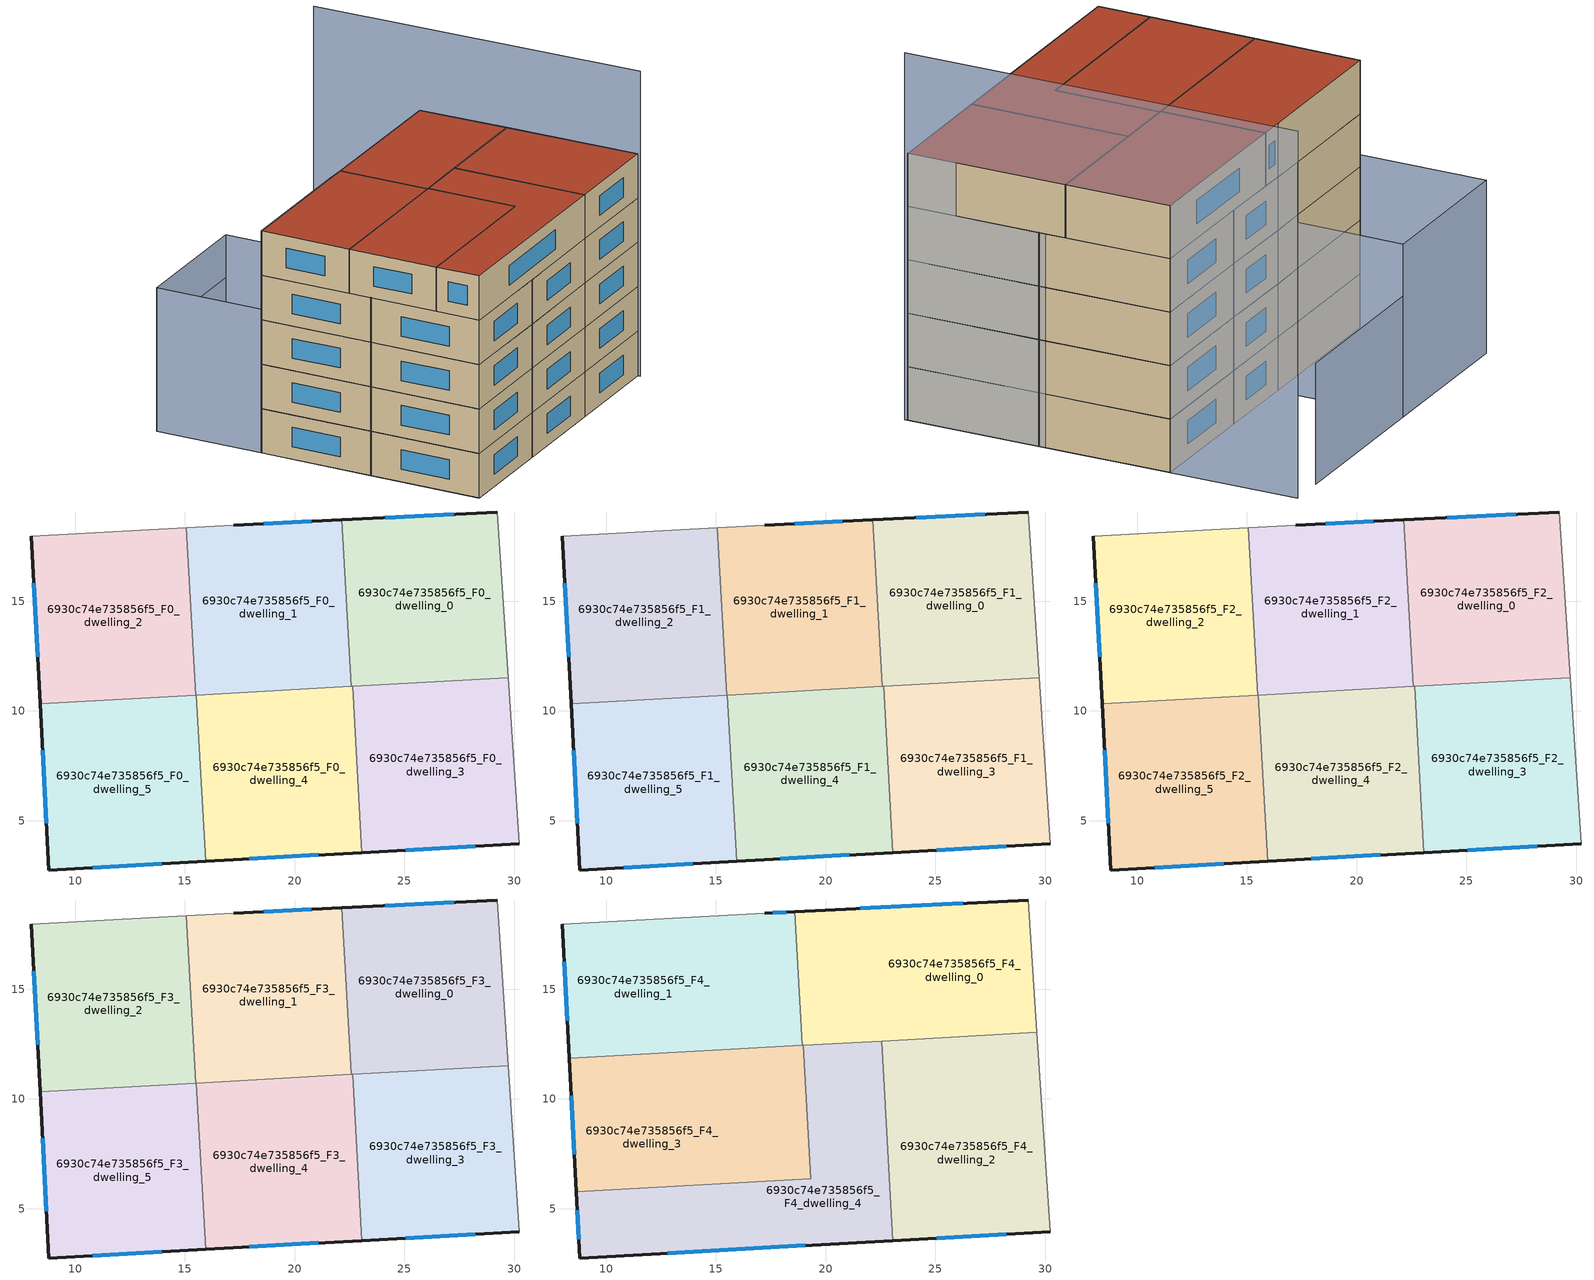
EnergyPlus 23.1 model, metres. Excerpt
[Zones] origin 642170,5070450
6930c74e735856f5_F0_dwelling_0
 floor ground (EU_floor_Construction): 29.72,11.51 29.22,19.06 22.14,18.71 22.56,11.12 z0
 wall outside (EU_wall_Construction): 22.14,18.71 29.22,19.06 z0:3
 wall adiabatic (EU_wall_Construction): 29.22,19.06 29.72,11.51 z0:3
 wall to 6930c74e735856f5_F0_dwelling_1 (EU_wall_Construction): 22.56,11.12 22.14,18.71 z0:3
 wall to 6930c74e735856f5_F0_dwelling_3 (EU_wall_Construction): 29.72,11.51 22.64,11.12 z0:3
 wall to 6930c74e735856f5_F0_dwelling_4 (EU_wall_Construction): 22.64,11.12 22.57,11.12 z0:3
 window (EU_Window_Construction): 24.13,18.81 27.24,18.96 z0.84:2.16
6930c74e735856f5_F0_dwelling_1
 floor ground (EU_floor_Construction): 22.56,11.12 22.14,18.71 17.21,18.46 15.06,18.35 15.48,10.72 z0
 wall outside (EU_wall_Construction): 17.21,18.46 22.14,18.71 z0:3
 wall to 6930c74e735856f5_F0_dwelling_2 (EU_wall_Construction): 15.48,10.72 15.06,18.35 z0:3
 wall adiabatic (EU_wall_Construction): 15.06,18.35 17.21,18.46 z0:3
 wall to 6930c74e735856f5_F0_dwelling_4 (EU_wall_Construction): 22.56,11.12 15.52,10.72 z0:3
 wall to 6930c74e735856f5_F0_dwelling_5 (EU_wall_Construction): 15.52,10.72 15.48,10.72 z0:3
 window (EU_Window_Construction): 18.6,18.53 20.76,18.64 z0.84:2.16
6930c74e735856f5_F0_dwelling_2
 floor ground (EU_floor_Construction): 15.48,10.72 15.06,18.35 8.01,17.97 8.41,10.33 z0
 wall outside (EU_wall_Construction): 8.41,10.33 8.01,17.97 z0:3
 wall adiabatic (EU_wall_Construction): 8.01,17.97 15.06,18.35 z0:3
 wall to 6930c74e735856f5_F0_dwelling_5 (EU_wall_Construction): 15.48,10.72 8.41,10.33 z0:3
 window (EU_Window_Construction): 8.3,12.47 8.12,15.83 z0.84:2.16
6930c74e735856f5_F0_dwelling_3
 floor ground (EU_floor_Construction): 30.22,3.95 29.72,11.51 22.64,11.12 23.06,3.55 z0
 wall outside (EU_wall_Construction): 30.22,3.95 23.06,3.55 z0:3
 wall adiabatic (EU_wall_Construction): 29.72,11.51 30.22,3.95 z0:3
 wall to 6930c74e735856f5_F0_dwelling_4 (EU_wall_Construction): 23.06,3.55 22.64,11.12 z0:3
 window (EU_Window_Construction): 28.21,3.84 25.07,3.66 z0.84:2.16
6930c74e735856f5_F0_dwelling_4
 floor ground (EU_floor_Construction): 23.06,3.55 22.64,11.12 15.52,10.72 15.94,3.16 z0
 wall outside (EU_wall_Construction): 23.06,3.55 15.94,3.16 z0:3
 wall to 6930c74e735856f5_F0_dwelling_5 (EU_wall_Construction): 15.94,3.16 15.52,10.72 z0:3
 window (EU_Window_Construction): 21.06,3.44 17.93,3.27 z0.84:2.16
6930c74e735856f5_F0_dwelling_5
 floor ground (EU_floor_Construction): 15.94,3.16 15.52,10.72 8.41,10.33 8.81,2.76 z0
 wall outside (EU_wall_Construction): 15.94,3.16 8.81,2.76 8.41,10.33 z0:3
 window (EU_Window_Construction): 13.94,3.04 10.8,2.87 / 8.69,4.88 8.52,8.21 z0.84:2.16
6930c74e735856f5_F1_dwelling_0
 floor to 6930c74e735856f5_F0_dwelling_0 (EU_floor_Construction): 29.72,11.51 29.22,19.06 22.14,18.71 22.56,11.12 z3
 wall outside (EU_wall_Construction): 22.14,18.71 29.22,19.06 z3:6
 wall adiabatic (EU_wall_Construction): 29.22,19.06 29.72,11.51 z3:6
 wall to 6930c74e735856f5_F1_dwelling_1 (EU_wall_Construction): 22.56,11.12 22.14,18.71 z3:6
 wall to 6930c74e735856f5_F1_dwelling_3 (EU_wall_Construction): 29.72,11.51 22.64,11.12 z3:6
 wall to 6930c74e735856f5_F1_dwelling_4 (EU_wall_Construction): 22.64,11.12 22.57,11.12 z3:6
 window (EU_Window_Construction): 24.13,18.81 27.24,18.96 z3.84:5.16
6930c74e735856f5_F1_dwelling_1
 floor to 6930c74e735856f5_F0_dwelling_1 (EU_floor_Construction): 22.56,11.12 22.14,18.71 17.21,18.46 15.06,18.35 15.48,10.72 z3
 wall outside (EU_wall_Construction): 17.21,18.46 22.14,18.71 z3:6
 wall to 6930c74e735856f5_F1_dwelling_2 (EU_wall_Construction): 15.48,10.72 15.06,18.35 z3:6
 wall adiabatic (EU_wall_Construction): 15.06,18.35 17.21,18.46 z3:6
 wall to 6930c74e735856f5_F1_dwelling_4 (EU_wall_Construction): 22.56,11.12 15.52,10.72 z3:6
 wall to 6930c74e735856f5_F1_dwelling_5 (EU_wall_Construction): 15.52,10.72 15.48,10.72 z3:6
 window (EU_Window_Construction): 18.6,18.53 20.76,18.64 z3.84:5.16
6930c74e735856f5_F1_dwelling_2
 floor to 6930c74e735856f5_F0_dwelling_2 (EU_floor_Construction): 15.48,10.72 15.06,18.35 8.01,17.97 8.41,10.33 z3
 wall outside (EU_wall_Construction): 8.41,10.33 8.01,17.97 z3:6
 wall adiabatic (EU_wall_Construction): 8.01,17.97 15.06,18.35 z3:6
 wall to 6930c74e735856f5_F1_dwelling_5 (EU_wall_Construction): 15.48,10.72 8.41,10.33 z3:6
 window (EU_Window_Construction): 8.3,12.47 8.12,15.83 z3.84:5.16
6930c74e735856f5_F1_dwelling_3
 floor to 6930c74e735856f5_F0_dwelling_3 (EU_floor_Construction): 30.22,3.95 29.72,11.51 22.64,11.12 23.06,3.55 z3
 wall outside (EU_wall_Construction): 30.22,3.95 23.06,3.55 z3:6
 wall adiabatic (EU_wall_Construction): 29.72,11.51 30.22,3.95 z3:6
 wall to 6930c74e735856f5_F1_dwelling_4 (EU_wall_Construction): 23.06,3.55 22.64,11.12 z3:6
 window (EU_Window_Construction): 28.21,3.84 25.07,3.66 z3.84:5.16
6930c74e735856f5_F1_dwelling_4
 floor to 6930c74e735856f5_F0_dwelling_4 (EU_floor_Construction): 23.06,3.55 22.64,11.12 15.52,10.72 15.94,3.16 z3
 wall outside (EU_wall_Construction): 23.06,3.55 15.94,3.16 z3:6
 wall to 6930c74e735856f5_F1_dwelling_5 (EU_wall_Construction): 15.94,3.16 15.52,10.72 z3:6
 window (EU_Window_Construction): 21.06,3.44 17.93,3.27 z3.84:5.16
6930c74e735856f5_F1_dwelling_5
 floor to 6930c74e735856f5_F0_dwelling_5 (EU_floor_Construction): 15.94,3.16 15.52,10.72 8.41,10.33 8.81,2.76 z3
 wall outside (EU_wall_Construction): 15.94,3.16 8.81,2.76 8.41,10.33 z3:6
 window (EU_Window_Construction): 13.94,3.04 10.8,2.87 / 8.69,4.88 8.52,8.21 z3.84:5.16
6930c74e735856f5_F2_dwelling_0
 floor to 6930c74e735856f5_F1_dwelling_0 (EU_floor_Construction): 29.72,11.51 29.22,19.06 22.14,18.71 22.56,11.12 z6
 wall outside (EU_wall_Construction): 22.14,18.71 29.22,19.06 z6:9
 wall adiabatic (EU_wall_Construction): 29.22,19.06 29.72,11.51 z6:9
 wall to 6930c74e735856f5_F2_dwelling_1 (EU_wall_Construction): 22.56,11.12 22.14,18.71 z6:9
 wall to 6930c74e735856f5_F2_dwelling_3 (EU_wall_Construction): 29.72,11.51 22.64,11.12 z6:9
 wall to 6930c74e735856f5_F2_dwelling_4 (EU_wall_Construction): 22.64,11.12 22.57,11.12 z6:9
 window (EU_Window_Construction): 24.13,18.81 27.24,18.96 z6.84:8.16
6930c74e735856f5_F2_dwelling_1
 floor to 6930c74e735856f5_F1_dwelling_1 (EU_floor_Construction): 22.56,11.12 22.14,18.71 17.21,18.46 15.06,18.35 15.48,10.72 z6
 wall outside (EU_wall_Construction): 17.21,18.46 22.14,18.71 z6:9
 wall to 6930c74e735856f5_F2_dwelling_2 (EU_wall_Construction): 15.48,10.72 15.06,18.35 z6:9
 wall adiabatic (EU_wall_Construction): 15.06,18.35 17.21,18.46 z6:9
 wall to 6930c74e735856f5_F2_dwelling_4 (EU_wall_Construction): 22.56,11.12 15.52,10.72 z6:9
 wall to 6930c74e735856f5_F2_dwelling_5 (EU_wall_Construction): 15.52,10.72 15.48,10.72 z6:9
 window (EU_Window_Construction): 18.6,18.53 20.76,18.64 z6.84:8.16
6930c74e735856f5_F2_dwelling_2
 floor to 6930c74e735856f5_F1_dwelling_2 (EU_floor_Construction): 15.48,10.72 15.06,18.35 8.01,17.97 8.41,10.33 z6
 wall outside (EU_wall_Construction): 8.41,10.33 8.01,17.97 z6:9
 wall adiabatic (EU_wall_Construction): 8.01,17.97 15.06,18.35 z6:9
 wall to 6930c74e735856f5_F2_dwelling_5 (EU_wall_Construction): 15.48,10.72 8.41,10.33 z6:9
 window (EU_Window_Construction): 8.3,12.47 8.12,15.83 z6.84:8.16
6930c74e735856f5_F2_dwelling_3
 floor to 6930c74e735856f5_F1_dwelling_3 (EU_floor_Construction): 30.22,3.95 29.72,11.51 22.64,11.12 23.06,3.55 z6
 wall outside (EU_wall_Construction): 30.22,3.95 23.06,3.55 z6:9
 wall adiabatic (EU_wall_Construction): 29.72,11.51 30.22,3.95 z6:9
 wall to 6930c74e735856f5_F2_dwelling_4 (EU_wall_Construction): 23.06,3.55 22.64,11.12 z6:9
 window (EU_Window_Construction): 28.21,3.84 25.07,3.66 z6.84:8.16
6930c74e735856f5_F2_dwelling_4
 floor to 6930c74e735856f5_F1_dwelling_4 (EU_floor_Construction): 23.06,3.55 22.64,11.12 15.52,10.72 15.94,3.16 z6
 wall outside (EU_wall_Construction): 23.06,3.55 15.94,3.16 z6:9
 wall to 6930c74e735856f5_F2_dwelling_5 (EU_wall_Construction): 15.94,3.16 15.52,10.72 z6:9
 window (EU_Window_Construction): 21.06,3.44 17.93,3.27 z6.84:8.16
6930c74e735856f5_F2_dwelling_5
 floor to 6930c74e735856f5_F1_dwelling_5 (EU_floor_Construction): 15.94,3.16 15.52,10.72 8.41,10.33 8.81,2.76 z6
 wall outside (EU_wall_Construction): 15.94,3.16 8.81,2.76 8.41,10.33 z6:9
 window (EU_Window_Construction): 13.94,3.04 10.8,2.87 / 8.69,4.88 8.52,8.21 z6.84:8.16
6930c74e735856f5_F3_dwelling_0
 floor to 6930c74e735856f5_F2_dwelling_0 (EU_floor_Construction): 29.72,11.51 29.22,19.06 22.14,18.71 22.56,11.12 z9
 wall outside (EU_wall_Construction): 22.14,18.71 29.22,19.06 z9:12
 wall adiabatic (EU_wall_Construction): 29.22,19.06 29.72,11.51 z9:12
 wall to 6930c74e735856f5_F3_dwelling_1 (EU_wall_Construction): 22.56,11.12 22.14,18.71 z9:12
 wall to 6930c74e735856f5_F3_dwelling_3 (EU_wall_Construction): 29.72,11.51 22.64,11.12 z9:12
 wall to 6930c74e735856f5_F3_dwelling_4 (EU_wall_Construction): 22.64,11.12 22.57,11.12 z9:12
 window (EU_Window_Construction): 24.13,18.81 27.24,18.96 z9.84:11.16
6930c74e735856f5_F3_dwelling_1
 floor to 6930c74e735856f5_F2_dwelling_1 (EU_floor_Construction): 22.56,11.12 22.14,18.71 17.21,18.46 15.06,18.35 15.48,10.72 z9
 wall outside (EU_wall_Construction): 17.21,18.46 22.14,18.71 z9:12
 wall to 6930c74e735856f5_F3_dwelling_2 (EU_wall_Construction): 15.48,10.72 15.06,18.35 z9:12
 wall adiabatic (EU_wall_Construction): 15.06,18.35 17.21,18.46 z9:12
 wall to 6930c74e735856f5_F3_dwelling_4 (EU_wall_Construction): 22.56,11.12 15.52,10.72 z9:12
 wall to 6930c74e735856f5_F3_dwelling_5 (EU_wall_Construction): 15.52,10.72 15.48,10.72 z9:12
 window (EU_Window_Construction): 18.6,18.53 20.76,18.64 z9.84:11.16
6930c74e735856f5_F3_dwelling_2
 floor to 6930c74e735856f5_F2_dwelling_2 (EU_floor_Construction): 15.48,10.72 15.06,18.35 8.01,17.97 8.41,10.33 z9
 wall outside (EU_wall_Construction): 8.41,10.33 8.01,17.97 z9:12
 wall adiabatic (EU_wall_Construction): 8.01,17.97 15.06,18.35 z9:12
 wall to 6930c74e735856f5_F3_dwelling_5 (EU_wall_Construction): 15.48,10.72 8.41,10.33 z9:12
 window (EU_Window_Construction): 8.3,12.47 8.12,15.83 z9.84:11.16
6930c74e735856f5_F3_dwelling_3
 floor to 6930c74e735856f5_F2_dwelling_3 (EU_floor_Construction): 30.22,3.95 29.72,11.51 22.64,11.12 23.06,3.55 z9
 wall outside (EU_wall_Construction): 30.22,3.95 23.06,3.55 z9:12
 wall adiabatic (EU_wall_Construction): 29.72,11.51 30.22,3.95 z9:12
 wall to 6930c74e735856f5_F3_dwelling_4 (EU_wall_Construction): 23.06,3.55 22.64,11.12 z9:12
 window (EU_Window_Construction): 28.21,3.84 25.07,3.66 z9.84:11.16
6930c74e735856f5_F3_dwelling_4
 floor to 6930c74e735856f5_F2_dwelling_4 (EU_floor_Construction): 23.06,3.55 22.64,11.12 15.52,10.72 15.94,3.16 z9
 wall outside (EU_wall_Construction): 23.06,3.55 15.94,3.16 z9:12
 wall to 6930c74e735856f5_F3_dwelling_5 (EU_wall_Construction): 15.94,3.16 15.52,10.72 z9:12
 window (EU_Window_Construction): 21.06,3.44 17.93,3.27 z9.84:11.16
6930c74e735856f5_F3_dwelling_5
 floor to 6930c74e735856f5_F2_dwelling_5 (EU_floor_Construction): 15.94,3.16 15.52,10.72 8.41,10.33 8.81,2.76 z9
 wall outside (EU_wall_Construction): 15.94,3.16 8.81,2.76 8.41,10.33 z9:12
 window (EU_Window_Construction): 13.94,3.04 10.8,2.87 / 8.69,4.88 8.52,8.21 z9.84:11.16
6930c74e735856f5_F4_dwelling_0
 floor to 6930c74e735856f5_F3_dwelling_0 (EU_floor_Construction): 29.62,13.03 29.22,19.06 22.14,18.71 22.48,12.64 z12
 floor to 6930c74e735856f5_F3_dwelling_1 (EU_floor_Construction): 22.48,12.64 22.14,18.71 18.58,18.53 18.93,12.44 z12
 wall outside (EU_wall_Construction): 18.58,18.53 29.22,19.06 z12:15
 wall to 6930c74e735856f5_F4_dwelling_1 (EU_wall_Construction): 18.93,12.44 18.58,18.53 z12:15
 wall adiabatic (EU_wall_Construction): 29.22,19.06 29.62,13.03 z12:15
 wall to 6930c74e735856f5_F4_dwelling_2 (EU_wall_Construction): 29.62,13.03 22.55,12.64 z12:15
 wall to 6930c74e735856f5_F4_dwelling_4 (EU_wall_Construction): 22.55,12.64 18.99,12.44 z12:15
 wall to 6930c74e735856f5_F4_dwelling_3 (EU_wall_Construction): 18.99,12.44 18.93,12.44 z12:15
 window (EU_Window_Construction): 21.57,18.68 26.24,18.91 z12.84:14.16
 roof outside (EU_roof_Construction): 29.22,19.06 29.62,13.03 18.93,12.44 18.58,18.53 z15
6930c74e735856f5_F4_dwelling_1
 floor to 6930c74e735856f5_F3_dwelling_1 (EU_floor_Construction): 18.93,12.44 18.58,18.53 17.21,18.46 15.06,18.35 15.4,12.24 z12
 floor to 6930c74e735856f5_F3_dwelling_2 (EU_floor_Construction): 15.4,12.24 15.06,18.35 8.01,17.97 8.33,11.85 z12
 wall outside (EU_wall_Construction): 17.21,18.46 18.58,18.53 / 8.33,11.85 8.01,17.97 z12:15
 wall adiabatic (EU_wall_Construction): 8.01,17.97 17.21,18.46 z12:15
 wall to 6930c74e735856f5_F4_dwelling_3 (EU_wall_Construction): 18.93,12.44 8.33,11.85 z12:15
 window (EU_Window_Construction): 17.6,18.48 18.2,18.51 / 8.24,13.56 8.1,16.25 z12.84:14.16
 roof outside (EU_roof_Construction): 18.58,18.53 18.93,12.44 8.33,11.85 8.01,17.97 17.21,18.46 z15
6930c74e735856f5_F4_dwelling_2
 floor to 6930c74e735856f5_F3_dwelling_3 (EU_floor_Construction): 30.22,3.95 29.72,11.51 22.64,11.12 23.06,3.55 z12
 floor to 6930c74e735856f5_F3_dwelling_4 (EU_floor_Construction): 23.06,3.55 22.64,11.12 22.81,8 z12
 floor to 6930c74e735856f5_F3_dwelling_0 (EU_floor_Construction): 29.72,11.51 29.62,13.03 22.55,12.64 22.64,11.12 z12
 floor adiabatic (EU_floor_Construction): 23.06,3.55 22.64,11.12 22.55,12.64 z12
 wall outside (EU_wall_Construction): 30.22,3.95 23.06,3.55 z12:15
 wall to 6930c74e735856f5_F4_dwelling_4 (EU_wall_Construction): 23.06,3.55 22.55,12.64 z12:15
 wall adiabatic (EU_wall_Construction): 29.62,13.03 30.22,3.95 z12:15
 window (EU_Window_Construction): 28.21,3.84 25.06,3.66 z12.84:14.16
 roof outside (EU_roof_Construction): 29.62,13.03 30.22,3.95 23.06,3.55 22.55,12.64 z15
6930c74e735856f5_F4_dwelling_3
 floor to 6930c74e735856f5_F3_dwelling_2 (EU_floor_Construction): 15.48,10.72 15.4,12.24 8.33,11.85 8.41,10.33 z12
 floor to 6930c74e735856f5_F3_dwelling_5 (EU_floor_Construction): 15.77,6.18 15.52,10.72 8.41,10.33 8.65,5.78 z12
 floor to 6930c74e735856f5_F3_dwelling_4 (EU_floor_Construction): 19.32,6.38 19.07,10.92 15.52,10.72 15.77,6.18 z12
 floor to 6930c74e735856f5_F3_dwelling_1 (EU_floor_Construction): 19.07,10.92 18.99,12.44 15.4,12.24 15.48,10.72 z12
 wall outside (EU_wall_Construction): 8.65,5.78 8.33,11.85 z12:15
 wall to 6930c74e735856f5_F4_dwelling_4 (EU_wall_Construction): 18.99,12.44 19.32,6.38 8.65,5.78 z12:15
 window (EU_Window_Construction): 8.56,7.48 8.42,10.15 z12.84:14.16
 roof outside (EU_roof_Construction): 18.99,12.44 19.32,6.38 8.65,5.78 8.33,11.85 z15
6930c74e735856f5_F4_dwelling_4
 floor to 6930c74e735856f5_F3_dwelling_4 (EU_floor_Construction): 23.06,3.55 22.63,11.12 19.07,10.92 19.32,6.38 15.77,6.18 15.94,3.16 z12
 floor to 6930c74e735856f5_F3_dwelling_0 (EU_floor_Construction): 22.63,11.12 22.55,12.64 22.48,12.64 22.56,11.12 z12
 floor to 6930c74e735856f5_F3_dwelling_5 (EU_floor_Construction): 15.94,3.16 15.77,6.18 8.65,5.78 8.81,2.76 z12
 floor to 6930c74e735856f5_F3_dwelling_1 (EU_floor_Construction): 22.56,11.12 22.47,12.63 18.99,12.44 19.07,10.92 z12
 wall outside (EU_wall_Construction): 23.06,3.55 8.81,2.76 8.65,5.78 z12:15
 window (EU_Window_Construction): 19.06,3.33 12.8,2.98 / 8.76,3.6 8.69,4.93 z12.84:14.16
 roof outside (EU_roof_Construction): 22.55,12.64 23.06,3.55 8.81,2.76 8.65,5.78 19.32,6.38 18.99,12.44 z15
shading: 30.23,3.79 28.74,26.4 z0:20.6; 7.61,25.27 16.92,25.77 / 16.92,25.77 17.31,18.47 / 17.31,18.47 8.01,17.97 / 8.01,17.97 7.61,25.27 z0:9.7; 26.73,26.32 7.71,25.26 z0:6.8
[Building]
EU S2 Campaign: North Axis=0; Terrain=City; Solar Distribution=FullExterior
[Site:Location]
Lyon-Bron: Latitude=45.75; Longitude=5; Time Zone=1; Elevation=198
[SizingPeriod:WeatherFileDays]
AnnualSizingPeriod: Begin Month=1; Begin Day of Month=1; End Month=12; End Day of Month=31; Day of Week for Start Day=Monday; Use Weather File Daylight Saving Period=No; Use Weather File Rain and Snow Indicators=No
[MATERIAL]
EU_InternalMass_Material: Roughness=MediumRough; Thickness=0.1; Conductivity=1; Density=1800; Specific Heat=900; Thermal Absorptance=0.9; Solar Absorptance=0.7; Visible Absorptance=0.7
[MATERIAL:NOMASS] Roughness=MediumRough; Thermal Absorptance=0.9; Solar Absorptance=0.7; Visible Absorptance=0.7
Name | Thermal Resistance
EU_wall_NoMass | 0.776494
EU_roof_NoMass | 0.486893
EU_floor_NoMass | 0.421597
[WINDOWMATERIAL:SIMPLEGLAZINGSYSTEM]
EU_Window_SimpleGlazing: UFactor=4.24961; Solar Heat Gain Coefficient=0.83; Visible Transmittance=0.83
[CONSTRUCTION]
EU_wall_Construction: EU_wall_NoMass
EU_roof_Construction: EU_roof_NoMass
EU_floor_Construction: EU_floor_NoMass
EU_InternalMass_Construction: EU_InternalMass_Material
EU_Window_Construction: EU_Window_SimpleGlazing
[ZONE] Type=1; Multiplier=1; Ceiling Height=autocalculate; Floor Area=autocalculate; Part of Total Floor Area=Yes
Name | Volume
6930c74e735856f5_F0_dwelling_0; 6930c74e735856f5_F1_dwelling_0; 6930c74e735856f5_F2_dwelling_0; 6930c74e735856f5_F3_dwelling_0 | 162.214
6930c74e735856f5_F4_dwelling_0 | 194.637
6930c74e735856f5_F0_dwelling_1; 6930c74e735856f5_F1_dwelling_1; 6930c74e735856f5_F2_dwelling_1; 6930c74e735856f5_F3_dwelling_1 | 162.223
6930c74e735856f5_F4_dwelling_1 | 194.65
6930c74e735856f5_F0_dwelling_2; 6930c74e735856f5_F1_dwelling_2; 6930c74e735856f5_F2_dwelling_2; 6930c74e735856f5_F3_dwelling_2 | 162.205
6930c74e735856f5_F4_dwelling_2 | 194.635
6930c74e735856f5_F0_dwelling_3; 6930c74e735856f5_F1_dwelling_3; 6930c74e735856f5_F2_dwelling_3; 6930c74e735856f5_F3_dwelling_3 | 162.203
6930c74e735856f5_F4_dwelling_3 | 194.654
6930c74e735856f5_F0_dwelling_4; 6930c74e735856f5_F1_dwelling_4; 6930c74e735856f5_F2_dwelling_4; 6930c74e735856f5_F3_dwelling_4 | 162.198
6930c74e735856f5_F4_dwelling_4 | 194.633
6930c74e735856f5_F0_dwelling_5; 6930c74e735856f5_F1_dwelling_5; 6930c74e735856f5_F2_dwelling_5; 6930c74e735856f5_F3_dwelling_5 | 162.196
[INTERNALMASS] Construction=EU_InternalMass_Construction
Name | Zone or ZoneList | Surface Area
6930c74e735856f5_F0_dwelling_0_EU_InternalMass | 6930c74e735856f5_F0_dwelling_0 | 54.0711
6930c74e735856f5_F0_dwelling_1_EU_InternalMass | 6930c74e735856f5_F0_dwelling_1 | 54.0747
6930c74e735856f5_F0_dwelling_2_EU_InternalMass | 6930c74e735856f5_F0_dwelling_2 | 54.0681
6930c74e735856f5_F0_dwelling_3_EU_InternalMass | 6930c74e735856f5_F0_dwelling_3 | 54.0674
6930c74e735856f5_F0_dwelling_4_EU_InternalMass | 6930c74e735856f5_F0_dwelling_4 | 54.0664
6930c74e735856f5_F0_dwelling_5_EU_InternalMass | 6930c74e735856f5_F0_dwelling_5 | 54.065
6930c74e735856f5_F1_dwelling_0_EU_InternalMass | 6930c74e735856f5_F1_dwelling_0 | 54.0711
6930c74e735856f5_F1_dwelling_1_EU_InternalMass | 6930c74e735856f5_F1_dwelling_1 | 54.0747
6930c74e735856f5_F1_dwelling_2_EU_InternalMass | 6930c74e735856f5_F1_dwelling_2 | 54.0681
6930c74e735856f5_F1_dwelling_3_EU_InternalMass | 6930c74e735856f5_F1_dwelling_3 | 54.0674
6930c74e735856f5_F1_dwelling_4_EU_InternalMass | 6930c74e735856f5_F1_dwelling_4 | 54.0664
6930c74e735856f5_F1_dwelling_5_EU_InternalMass | 6930c74e735856f5_F1_dwelling_5 | 54.065
6930c74e735856f5_F2_dwelling_0_EU_InternalMass | 6930c74e735856f5_F2_dwelling_0 | 54.0711
6930c74e735856f5_F2_dwelling_1_EU_InternalMass | 6930c74e735856f5_F2_dwelling_1 | 54.0747
6930c74e735856f5_F2_dwelling_2_EU_InternalMass | 6930c74e735856f5_F2_dwelling_2 | 54.0681
6930c74e735856f5_F2_dwelling_3_EU_InternalMass | 6930c74e735856f5_F2_dwelling_3 | 54.0674
6930c74e735856f5_F2_dwelling_4_EU_InternalMass | 6930c74e735856f5_F2_dwelling_4 | 54.0664
6930c74e735856f5_F2_dwelling_5_EU_InternalMass | 6930c74e735856f5_F2_dwelling_5 | 54.065
6930c74e735856f5_F3_dwelling_0_EU_InternalMass | 6930c74e735856f5_F3_dwelling_0 | 54.0711
6930c74e735856f5_F3_dwelling_1_EU_InternalMass | 6930c74e735856f5_F3_dwelling_1 | 54.0747
6930c74e735856f5_F3_dwelling_2_EU_InternalMass | 6930c74e735856f5_F3_dwelling_2 | 54.0681
6930c74e735856f5_F3_dwelling_3_EU_InternalMass | 6930c74e735856f5_F3_dwelling_3 | 54.0674
6930c74e735856f5_F3_dwelling_4_EU_InternalMass | 6930c74e735856f5_F3_dwelling_4 | 54.0664
6930c74e735856f5_F3_dwelling_5_EU_InternalMass | 6930c74e735856f5_F3_dwelling_5 | 54.065
6930c74e735856f5_F4_dwelling_0_EU_InternalMass | 6930c74e735856f5_F4_dwelling_0 | 64.8793
6930c74e735856f5_F4_dwelling_1_EU_InternalMass | 6930c74e735856f5_F4_dwelling_1 | 64.8837
6930c74e735856f5_F4_dwelling_2_EU_InternalMass | 6930c74e735856f5_F4_dwelling_2 | 64.8788
6930c74e735856f5_F4_dwelling_3_EU_InternalMass | 6930c74e735856f5_F4_dwelling_3 | 64.8856
6930c74e735856f5_F4_dwelling_4_EU_InternalMass | 6930c74e735856f5_F4_dwelling_4 | 64.8781
[OTHEREQUIPMENT] Fuel Type=Electricity; Design Level Calculation Method=Watts/Area; Power per Zone Floor Area=1; Fraction Latent=0; Fraction Radiant=0; Fraction Lost=0; Carbon Dioxide Generation Rate=0; EndUse Subcategory=EU_Step8_InternalGains
Name | Zone or ZoneList or Space or SpaceList | Schedule
EU_Step8_InternalGain_6930c74e735856f5_F0_dwelling_0_f000 | 6930c74e735856f5_F0_dwelling_0 | EU_Step8_GainSchedule_6930c74e735856f5_F0_dwelling_0_f000
EU_Step8_InternalGain_6930c74e735856f5_F0_dwelling_1_f000 | 6930c74e735856f5_F0_dwelling_1 | EU_Step8_GainSchedule_6930c74e735856f5_F0_dwelling_1_f000
EU_Step8_InternalGain_6930c74e735856f5_F0_dwelling_2_f000 | 6930c74e735856f5_F0_dwelling_2 | EU_Step8_GainSchedule_6930c74e735856f5_F0_dwelling_2_f000
EU_Step8_InternalGain_6930c74e735856f5_F0_dwelling_3_f000 | 6930c74e735856f5_F0_dwelling_3 | EU_Step8_GainSchedule_6930c74e735856f5_F0_dwelling_3_f000
EU_Step8_InternalGain_6930c74e735856f5_F0_dwelling_4_f000 | 6930c74e735856f5_F0_dwelling_4 | EU_Step8_GainSchedule_6930c74e735856f5_F0_dwelling_4_f000
EU_Step8_InternalGain_6930c74e735856f5_F0_dwelling_5_f000 | 6930c74e735856f5_F0_dwelling_5 | EU_Step8_GainSchedule_6930c74e735856f5_F0_dwelling_5_f000
EU_Step8_InternalGain_6930c74e735856f5_F1_dwelling_0_f000 | 6930c74e735856f5_F1_dwelling_0 | EU_Step8_GainSchedule_6930c74e735856f5_F1_dwelling_0_f000
EU_Step8_InternalGain_6930c74e735856f5_F1_dwelling_1_f000 | 6930c74e735856f5_F1_dwelling_1 | EU_Step8_GainSchedule_6930c74e735856f5_F1_dwelling_1_f000
EU_Step8_InternalGain_6930c74e735856f5_F1_dwelling_2_f000 | 6930c74e735856f5_F1_dwelling_2 | EU_Step8_GainSchedule_6930c74e735856f5_F1_dwelling_2_f000
EU_Step8_InternalGain_6930c74e735856f5_F1_dwelling_3_f000 | 6930c74e735856f5_F1_dwelling_3 | EU_Step8_GainSchedule_6930c74e735856f5_F1_dwelling_3_f000
EU_Step8_InternalGain_6930c74e735856f5_F1_dwelling_4_f000 | 6930c74e735856f5_F1_dwelling_4 | EU_Step8_GainSchedule_6930c74e735856f5_F1_dwelling_4_f000
EU_Step8_InternalGain_6930c74e735856f5_F1_dwelling_5_f000 | 6930c74e735856f5_F1_dwelling_5 | EU_Step8_GainSchedule_6930c74e735856f5_F1_dwelling_5_f000
EU_Step8_InternalGain_6930c74e735856f5_F2_dwelling_0_f000 | 6930c74e735856f5_F2_dwelling_0 | EU_Step8_GainSchedule_6930c74e735856f5_F2_dwelling_0_f000
EU_Step8_InternalGain_6930c74e735856f5_F2_dwelling_1_f000 | 6930c74e735856f5_F2_dwelling_1 | EU_Step8_GainSchedule_6930c74e735856f5_F2_dwelling_1_f000
EU_Step8_InternalGain_6930c74e735856f5_F2_dwelling_2_f000 | 6930c74e735856f5_F2_dwelling_2 | EU_Step8_GainSchedule_6930c74e735856f5_F2_dwelling_2_f000
EU_Step8_InternalGain_6930c74e735856f5_F2_dwelling_3_f000 | 6930c74e735856f5_F2_dwelling_3 | EU_Step8_GainSchedule_6930c74e735856f5_F2_dwelling_3_f000
EU_Step8_InternalGain_6930c74e735856f5_F2_dwelling_4_f000 | 6930c74e735856f5_F2_dwelling_4 | EU_Step8_GainSchedule_6930c74e735856f5_F2_dwelling_4_f000
EU_Step8_InternalGain_6930c74e735856f5_F2_dwelling_5_f000 | 6930c74e735856f5_F2_dwelling_5 | EU_Step8_GainSchedule_6930c74e735856f5_F2_dwelling_5_f000
EU_Step8_InternalGain_6930c74e735856f5_F3_dwelling_0_f000 | 6930c74e735856f5_F3_dwelling_0 | EU_Step8_GainSchedule_6930c74e735856f5_F3_dwelling_0_f000
EU_Step8_InternalGain_6930c74e735856f5_F3_dwelling_1_f000 | 6930c74e735856f5_F3_dwelling_1 | EU_Step8_GainSchedule_6930c74e735856f5_F3_dwelling_1_f000
EU_Step8_InternalGain_6930c74e735856f5_F3_dwelling_2_f000 | 6930c74e735856f5_F3_dwelling_2 | EU_Step8_GainSchedule_6930c74e735856f5_F3_dwelling_2_f000
EU_Step8_InternalGain_6930c74e735856f5_F3_dwelling_3_f000 | 6930c74e735856f5_F3_dwelling_3 | EU_Step8_GainSchedule_6930c74e735856f5_F3_dwelling_3_f000
EU_Step8_InternalGain_6930c74e735856f5_F3_dwelling_4_f000 | 6930c74e735856f5_F3_dwelling_4 | EU_Step8_GainSchedule_6930c74e735856f5_F3_dwelling_4_f000
EU_Step8_InternalGain_6930c74e735856f5_F3_dwelling_5_f000 | 6930c74e735856f5_F3_dwelling_5 | EU_Step8_GainSchedule_6930c74e735856f5_F3_dwelling_5_f000
EU_Step8_InternalGain_6930c74e735856f5_F4_dwelling_0_f000 | 6930c74e735856f5_F4_dwelling_0 | EU_Step8_GainSchedule_6930c74e735856f5_F4_dwelling_0_f000
EU_Step8_InternalGain_6930c74e735856f5_F4_dwelling_1_f000 | 6930c74e735856f5_F4_dwelling_1 | EU_Step8_GainSchedule_6930c74e735856f5_F4_dwelling_1_f000
EU_Step8_InternalGain_6930c74e735856f5_F4_dwelling_2_f000 | 6930c74e735856f5_F4_dwelling_2 | EU_Step8_GainSchedule_6930c74e735856f5_F4_dwelling_2_f000
EU_Step8_InternalGain_6930c74e735856f5_F4_dwelling_3_f000 | 6930c74e735856f5_F4_dwelling_3 | EU_Step8_GainSchedule_6930c74e735856f5_F4_dwelling_3_f000
EU_Step8_InternalGain_6930c74e735856f5_F4_dwelling_4_f000 | 6930c74e735856f5_F4_dwelling_4 | EU_Step8_GainSchedule_6930c74e735856f5_F4_dwelling_4_f000
[ZONEVENTILATION:DESIGNFLOWRATE] Schedule=EU_AlwaysOn; Design Flow Rate Calculation Method=AirChanges/Hour; Air Changes per Hour=0.693814; Ventilation Type=Natural; Fan Pressure Rise=0; Fan Total Efficiency=1; Constant Term Coefficient=1; Temperature Term Coefficient=0; Velocity Term Coefficient=0; Velocity Squared Term Coefficient=0; Minimum Indoor Temperature=-100; Maximum Indoor Temperature=100; Delta Temperature=-100; Minimum Outdoor Temperature=-100; Maximum Outdoor Temperature=100; Maximum Wind Speed=40
Name | Zone or ZoneList or Space or SpaceList
EU_ConstantAir_6930c74e735856f5_F0_dwelling_0 | 6930c74e735856f5_F0_dwelling_0
EU_ConstantAir_6930c74e735856f5_F0_dwelling_1 | 6930c74e735856f5_F0_dwelling_1
EU_ConstantAir_6930c74e735856f5_F0_dwelling_2 | 6930c74e735856f5_F0_dwelling_2
EU_ConstantAir_6930c74e735856f5_F0_dwelling_3 | 6930c74e735856f5_F0_dwelling_3
EU_ConstantAir_6930c74e735856f5_F0_dwelling_4 | 6930c74e735856f5_F0_dwelling_4
EU_ConstantAir_6930c74e735856f5_F0_dwelling_5 | 6930c74e735856f5_F0_dwelling_5
EU_ConstantAir_6930c74e735856f5_F1_dwelling_0 | 6930c74e735856f5_F1_dwelling_0
EU_ConstantAir_6930c74e735856f5_F1_dwelling_1 | 6930c74e735856f5_F1_dwelling_1
EU_ConstantAir_6930c74e735856f5_F1_dwelling_2 | 6930c74e735856f5_F1_dwelling_2
EU_ConstantAir_6930c74e735856f5_F1_dwelling_3 | 6930c74e735856f5_F1_dwelling_3
EU_ConstantAir_6930c74e735856f5_F1_dwelling_4 | 6930c74e735856f5_F1_dwelling_4
EU_ConstantAir_6930c74e735856f5_F1_dwelling_5 | 6930c74e735856f5_F1_dwelling_5
EU_ConstantAir_6930c74e735856f5_F2_dwelling_0 | 6930c74e735856f5_F2_dwelling_0
EU_ConstantAir_6930c74e735856f5_F2_dwelling_1 | 6930c74e735856f5_F2_dwelling_1
EU_ConstantAir_6930c74e735856f5_F2_dwelling_2 | 6930c74e735856f5_F2_dwelling_2
EU_ConstantAir_6930c74e735856f5_F2_dwelling_3 | 6930c74e735856f5_F2_dwelling_3
EU_ConstantAir_6930c74e735856f5_F2_dwelling_4 | 6930c74e735856f5_F2_dwelling_4
EU_ConstantAir_6930c74e735856f5_F2_dwelling_5 | 6930c74e735856f5_F2_dwelling_5
EU_ConstantAir_6930c74e735856f5_F3_dwelling_0 | 6930c74e735856f5_F3_dwelling_0
EU_ConstantAir_6930c74e735856f5_F3_dwelling_1 | 6930c74e735856f5_F3_dwelling_1
EU_ConstantAir_6930c74e735856f5_F3_dwelling_2 | 6930c74e735856f5_F3_dwelling_2
EU_ConstantAir_6930c74e735856f5_F3_dwelling_3 | 6930c74e735856f5_F3_dwelling_3
EU_ConstantAir_6930c74e735856f5_F3_dwelling_4 | 6930c74e735856f5_F3_dwelling_4
EU_ConstantAir_6930c74e735856f5_F3_dwelling_5 | 6930c74e735856f5_F3_dwelling_5
EU_ConstantAir_6930c74e735856f5_F4_dwelling_0 | 6930c74e735856f5_F4_dwelling_0
EU_ConstantAir_6930c74e735856f5_F4_dwelling_1 | 6930c74e735856f5_F4_dwelling_1
EU_ConstantAir_6930c74e735856f5_F4_dwelling_2 | 6930c74e735856f5_F4_dwelling_2
EU_ConstantAir_6930c74e735856f5_F4_dwelling_3 | 6930c74e735856f5_F4_dwelling_3
EU_ConstantAir_6930c74e735856f5_F4_dwelling_4 | 6930c74e735856f5_F4_dwelling_4
[HVACTEMPLATE:THERMOSTAT] Constant Heating Setpoint=20; Constant Cooling Setpoint=50
EU_HeatOnly_6930c74e735856f5_F0_dwelling_0; EU_HeatOnly_6930c74e735856f5_F0_dwelling_1; EU_HeatOnly_6930c74e735856f5_F0_dwelling_2; EU_HeatOnly_6930c74e735856f5_F0_dwelling_3; EU_HeatOnly_6930c74e735856f5_F0_dwelling_4; EU_HeatOnly_6930c74e735856f5_F0_dwelling_5; EU_HeatOnly_6930c74e735856f5_F1_dwelling_0; EU_HeatOnly_6930c74e735856f5_F1_dwelling_1; EU_HeatOnly_6930c74e735856f5_F1_dwelling_2; EU_HeatOnly_6930c74e735856f5_F1_dwelling_3; EU_HeatOnly_6930c74e735856f5_F1_dwelling_4; EU_HeatOnly_6930c74e735856f5_F1_dwelling_5; EU_HeatOnly_6930c74e735856f5_F2_dwelling_0; EU_HeatOnly_6930c74e735856f5_F2_dwelling_1; EU_HeatOnly_6930c74e735856f5_F2_dwelling_2; EU_HeatOnly_6930c74e735856f5_F2_dwelling_3; EU_HeatOnly_6930c74e735856f5_F2_dwelling_4; EU_HeatOnly_6930c74e735856f5_F2_dwelling_5; EU_HeatOnly_6930c74e735856f5_F3_dwelling_0; EU_HeatOnly_6930c74e735856f5_F3_dwelling_1; EU_HeatOnly_6930c74e735856f5_F3_dwelling_2; EU_HeatOnly_6930c74e735856f5_F3_dwelling_3; EU_HeatOnly_6930c74e735856f5_F3_dwelling_4; EU_HeatOnly_6930c74e735856f5_F3_dwelling_5; EU_HeatOnly_6930c74e735856f5_F4_dwelling_0; EU_HeatOnly_6930c74e735856f5_F4_dwelling_1; EU_HeatOnly_6930c74e735856f5_F4_dwelling_2; EU_HeatOnly_6930c74e735856f5_F4_dwelling_3; EU_HeatOnly_6930c74e735856f5_F4_dwelling_4
[HVACTEMPLATE:ZONE:IDEALLOADSAIRSYSTEM] System Availability Schedule=EU_AlwaysOn; Maximum Heating Supply Air Temperature=50; Minimum Cooling Supply Air Temperature=13; Maximum Heating Supply Air Humidity Ratio=0.0156; Minimum Cooling Supply Air Humidity Ratio=0.0077; Heating Limit=NoLimit; Cooling Limit=NoLimit; Heating Availability Schedule=EU_AlwaysOn; Cooling Availability Schedule=EU_CoolingOff; Dehumidification Control Type=ConstantSensibleHeatRatio; Cooling Sensible Heat Ratio=0.7; Dehumidification Setpoint=60; Humidification Control Type=None; Humidification Setpoint=30; Outdoor Air Method=None; Outdoor Air Flow Rate per Person=0.00944; Outdoor Air Flow Rate per Zone Floor Area=0; Outdoor Air Flow Rate per Zone=0; Demand Controlled Ventilation Type=None; Outdoor Air Economizer Type=NoEconomizer; Heat Recovery Type=None; Sensible Heat Recovery Effectiveness=0.7; Latent Heat Recovery Effectiveness=0.65
Name | Template Thermostat
6930c74e735856f5_F0_dwelling_0 | EU_HeatOnly_6930c74e735856f5_F0_dwelling_0
6930c74e735856f5_F0_dwelling_1 | EU_HeatOnly_6930c74e735856f5_F0_dwelling_1
6930c74e735856f5_F0_dwelling_2 | EU_HeatOnly_6930c74e735856f5_F0_dwelling_2
6930c74e735856f5_F0_dwelling_3 | EU_HeatOnly_6930c74e735856f5_F0_dwelling_3
6930c74e735856f5_F0_dwelling_4 | EU_HeatOnly_6930c74e735856f5_F0_dwelling_4
6930c74e735856f5_F0_dwelling_5 | EU_HeatOnly_6930c74e735856f5_F0_dwelling_5
6930c74e735856f5_F1_dwelling_0 | EU_HeatOnly_6930c74e735856f5_F1_dwelling_0
6930c74e735856f5_F1_dwelling_1 | EU_HeatOnly_6930c74e735856f5_F1_dwelling_1
6930c74e735856f5_F1_dwelling_2 | EU_HeatOnly_6930c74e735856f5_F1_dwelling_2
6930c74e735856f5_F1_dwelling_3 | EU_HeatOnly_6930c74e735856f5_F1_dwelling_3
6930c74e735856f5_F1_dwelling_4 | EU_HeatOnly_6930c74e735856f5_F1_dwelling_4
6930c74e735856f5_F1_dwelling_5 | EU_HeatOnly_6930c74e735856f5_F1_dwelling_5
6930c74e735856f5_F2_dwelling_0 | EU_HeatOnly_6930c74e735856f5_F2_dwelling_0
6930c74e735856f5_F2_dwelling_1 | EU_HeatOnly_6930c74e735856f5_F2_dwelling_1
6930c74e735856f5_F2_dwelling_2 | EU_HeatOnly_6930c74e735856f5_F2_dwelling_2
6930c74e735856f5_F2_dwelling_3 | EU_HeatOnly_6930c74e735856f5_F2_dwelling_3
6930c74e735856f5_F2_dwelling_4 | EU_HeatOnly_6930c74e735856f5_F2_dwelling_4
6930c74e735856f5_F2_dwelling_5 | EU_HeatOnly_6930c74e735856f5_F2_dwelling_5
6930c74e735856f5_F3_dwelling_0 | EU_HeatOnly_6930c74e735856f5_F3_dwelling_0
6930c74e735856f5_F3_dwelling_1 | EU_HeatOnly_6930c74e735856f5_F3_dwelling_1
6930c74e735856f5_F3_dwelling_2 | EU_HeatOnly_6930c74e735856f5_F3_dwelling_2
6930c74e735856f5_F3_dwelling_3 | EU_HeatOnly_6930c74e735856f5_F3_dwelling_3
6930c74e735856f5_F3_dwelling_4 | EU_HeatOnly_6930c74e735856f5_F3_dwelling_4
6930c74e735856f5_F3_dwelling_5 | EU_HeatOnly_6930c74e735856f5_F3_dwelling_5
6930c74e735856f5_F4_dwelling_0 | EU_HeatOnly_6930c74e735856f5_F4_dwelling_0
6930c74e735856f5_F4_dwelling_1 | EU_HeatOnly_6930c74e735856f5_F4_dwelling_1
6930c74e735856f5_F4_dwelling_2 | EU_HeatOnly_6930c74e735856f5_F4_dwelling_2
6930c74e735856f5_F4_dwelling_3 | EU_HeatOnly_6930c74e735856f5_F4_dwelling_3
6930c74e735856f5_F4_dwelling_4 | EU_HeatOnly_6930c74e735856f5_F4_dwelling_4
[SIZING:ZONE] Zone Cooling Design Supply Air Temperature Input Method=SupplyAirTemperature; Zone Cooling Design Supply Air Temperature=13; Zone Heating Design Supply Air Temperature Input Method=SupplyAirTemperature; Zone Heating Design Supply Air Temperature=50; Zone Cooling Design Supply Air Humidity Ratio=0.008; Zone Heating Design Supply Air Humidity Ratio=0.008; Cooling Design Air Flow Method=DesignDay; Cooling Design Air Flow Rate=0; Cooling Minimum Air Flow per Zone Floor Area=0.000762; Cooling Minimum Air Flow=0; Cooling Minimum Air Flow Fraction=0.2; Heating Design Air Flow Method=DesignDay; Heating Design Air Flow Rate=0; Heating Maximum Air Flow per Zone Floor Area=0.002032; Heating Maximum Air Flow=0.141576; Heating Maximum Air Flow Fraction=0.3; Account for Dedicated Outdoor Air System=No; Dedicated Outdoor Air System Control Strategy=NeutralSupplyAir; Dedicated Outdoor Air Low Setpoint Temperature for Design=autosize; Dedicated Outdoor Air High Setpoint Temperature for Design=autosize; Zone Load Sizing Method=Sensible Load Only No Latent Load; Zone Latent Cooling Design Supply Air Humidity Ratio Input Method=HumidityRatioDifference; Zone Cooling Design Supply Air Humidity Ratio Difference=0.005; Zone Latent Heating Design Supply Air Humidity Ratio Input Method=HumidityRatioDifference; Zone Humidification Design Supply Air Humidity Ratio Difference=0.005
6930c74e735856f5_F0_dwelling_0; 6930c74e735856f5_F0_dwelling_1; 6930c74e735856f5_F0_dwelling_2; 6930c74e735856f5_F0_dwelling_3; 6930c74e735856f5_F0_dwelling_4; 6930c74e735856f5_F0_dwelling_5; 6930c74e735856f5_F1_dwelling_0; 6930c74e735856f5_F1_dwelling_1; 6930c74e735856f5_F1_dwelling_2; 6930c74e735856f5_F1_dwelling_3; 6930c74e735856f5_F1_dwelling_4; 6930c74e735856f5_F1_dwelling_5; 6930c74e735856f5_F2_dwelling_0; 6930c74e735856f5_F2_dwelling_1; 6930c74e735856f5_F2_dwelling_2; 6930c74e735856f5_F2_dwelling_3; 6930c74e735856f5_F2_dwelling_4; 6930c74e735856f5_F2_dwelling_5; 6930c74e735856f5_F3_dwelling_0; 6930c74e735856f5_F3_dwelling_1; 6930c74e735856f5_F3_dwelling_2; 6930c74e735856f5_F3_dwelling_3; 6930c74e735856f5_F3_dwelling_4; 6930c74e735856f5_F3_dwelling_5; 6930c74e735856f5_F4_dwelling_0; 6930c74e735856f5_F4_dwelling_1; 6930c74e735856f5_F4_dwelling_2; 6930c74e735856f5_F4_dwelling_3; 6930c74e735856f5_F4_dwelling_4
[SCHEDULE:CONSTANT]
Name | Hourly Value
EU_AlwaysOn | 1
EU_CoolingOff | 0
[SCHEDULE:FILE] Column Number=1; Rows to Skip at Top=0; Number of Hours of Data=8760; Column Separator=Comma; Interpolate to Timestep=No; Minutes per Item=60; Adjust Schedule for Daylight Savings=Yes
Name | File
EU_Step8_GainSchedule_6930c74e735856f5_F0_dwelling_0_f000 | ../../schedules/6930c74e735856f5/6930c74e735856f5_F0_dwelling_0_f000_gain.csv
EU_Step8_GainSchedule_6930c74e735856f5_F0_dwelling_1_f000 | ../../schedules/6930c74e735856f5/6930c74e735856f5_F0_dwelling_1_f000_gain.csv
EU_Step8_GainSchedule_6930c74e735856f5_F0_dwelling_2_f000 | ../../schedules/6930c74e735856f5/6930c74e735856f5_F0_dwelling_2_f000_gain.csv
EU_Step8_GainSchedule_6930c74e735856f5_F0_dwelling_3_f000 | ../../schedules/6930c74e735856f5/6930c74e735856f5_F0_dwelling_3_f000_gain.csv
EU_Step8_GainSchedule_6930c74e735856f5_F0_dwelling_4_f000 | ../../schedules/6930c74e735856f5/6930c74e735856f5_F0_dwelling_4_f000_gain.csv
EU_Step8_GainSchedule_6930c74e735856f5_F0_dwelling_5_f000 | ../../schedules/6930c74e735856f5/6930c74e735856f5_F0_dwelling_5_f000_gain.csv
EU_Step8_GainSchedule_6930c74e735856f5_F1_dwelling_0_f000 | ../../schedules/6930c74e735856f5/6930c74e735856f5_F1_dwelling_0_f000_gain.csv
EU_Step8_GainSchedule_6930c74e735856f5_F1_dwelling_1_f000 | ../../schedules/6930c74e735856f5/6930c74e735856f5_F1_dwelling_1_f000_gain.csv
EU_Step8_GainSchedule_6930c74e735856f5_F1_dwelling_2_f000 | ../../schedules/6930c74e735856f5/6930c74e735856f5_F1_dwelling_2_f000_gain.csv
EU_Step8_GainSchedule_6930c74e735856f5_F1_dwelling_3_f000 | ../../schedules/6930c74e735856f5/6930c74e735856f5_F1_dwelling_3_f000_gain.csv
EU_Step8_GainSchedule_6930c74e735856f5_F1_dwelling_4_f000 | ../../schedules/6930c74e735856f5/6930c74e735856f5_F1_dwelling_4_f000_gain.csv
EU_Step8_GainSchedule_6930c74e735856f5_F1_dwelling_5_f000 | ../../schedules/6930c74e735856f5/6930c74e735856f5_F1_dwelling_5_f000_gain.csv
EU_Step8_GainSchedule_6930c74e735856f5_F2_dwelling_0_f000 | ../../schedules/6930c74e735856f5/6930c74e735856f5_F2_dwelling_0_f000_gain.csv
EU_Step8_GainSchedule_6930c74e735856f5_F2_dwelling_1_f000 | ../../schedules/6930c74e735856f5/6930c74e735856f5_F2_dwelling_1_f000_gain.csv
EU_Step8_GainSchedule_6930c74e735856f5_F2_dwelling_2_f000 | ../../schedules/6930c74e735856f5/6930c74e735856f5_F2_dwelling_2_f000_gain.csv
EU_Step8_GainSchedule_6930c74e735856f5_F2_dwelling_3_f000 | ../../schedules/6930c74e735856f5/6930c74e735856f5_F2_dwelling_3_f000_gain.csv
EU_Step8_GainSchedule_6930c74e735856f5_F2_dwelling_4_f000 | ../../schedules/6930c74e735856f5/6930c74e735856f5_F2_dwelling_4_f000_gain.csv
EU_Step8_GainSchedule_6930c74e735856f5_F2_dwelling_5_f000 | ../../schedules/6930c74e735856f5/6930c74e735856f5_F2_dwelling_5_f000_gain.csv
EU_Step8_GainSchedule_6930c74e735856f5_F3_dwelling_0_f000 | ../../schedules/6930c74e735856f5/6930c74e735856f5_F3_dwelling_0_f000_gain.csv
EU_Step8_GainSchedule_6930c74e735856f5_F3_dwelling_1_f000 | ../../schedules/6930c74e735856f5/6930c74e735856f5_F3_dwelling_1_f000_gain.csv
EU_Step8_GainSchedule_6930c74e735856f5_F3_dwelling_2_f000 | ../../schedules/6930c74e735856f5/6930c74e735856f5_F3_dwelling_2_f000_gain.csv
EU_Step8_GainSchedule_6930c74e735856f5_F3_dwelling_3_f000 | ../../schedules/6930c74e735856f5/6930c74e735856f5_F3_dwelling_3_f000_gain.csv
EU_Step8_GainSchedule_6930c74e735856f5_F3_dwelling_4_f000 | ../../schedules/6930c74e735856f5/6930c74e735856f5_F3_dwelling_4_f000_gain.csv
EU_Step8_GainSchedule_6930c74e735856f5_F3_dwelling_5_f000 | ../../schedules/6930c74e735856f5/6930c74e735856f5_F3_dwelling_5_f000_gain.csv
EU_Step8_GainSchedule_6930c74e735856f5_F4_dwelling_0_f000 | ../../schedules/6930c74e735856f5/6930c74e735856f5_F4_dwelling_0_f000_gain.csv
EU_Step8_GainSchedule_6930c74e735856f5_F4_dwelling_1_f000 | ../../schedules/6930c74e735856f5/6930c74e735856f5_F4_dwelling_1_f000_gain.csv
EU_Step8_GainSchedule_6930c74e735856f5_F4_dwelling_2_f000 | ../../schedules/6930c74e735856f5/6930c74e735856f5_F4_dwelling_2_f000_gain.csv
EU_Step8_GainSchedule_6930c74e735856f5_F4_dwelling_3_f000 | ../../schedules/6930c74e735856f5/6930c74e735856f5_F4_dwelling_3_f000_gain.csv
EU_Step8_GainSchedule_6930c74e735856f5_F4_dwelling_4_f000 | ../../schedules/6930c74e735856f5/6930c74e735856f5_F4_dwelling_4_f000_gain.csv
